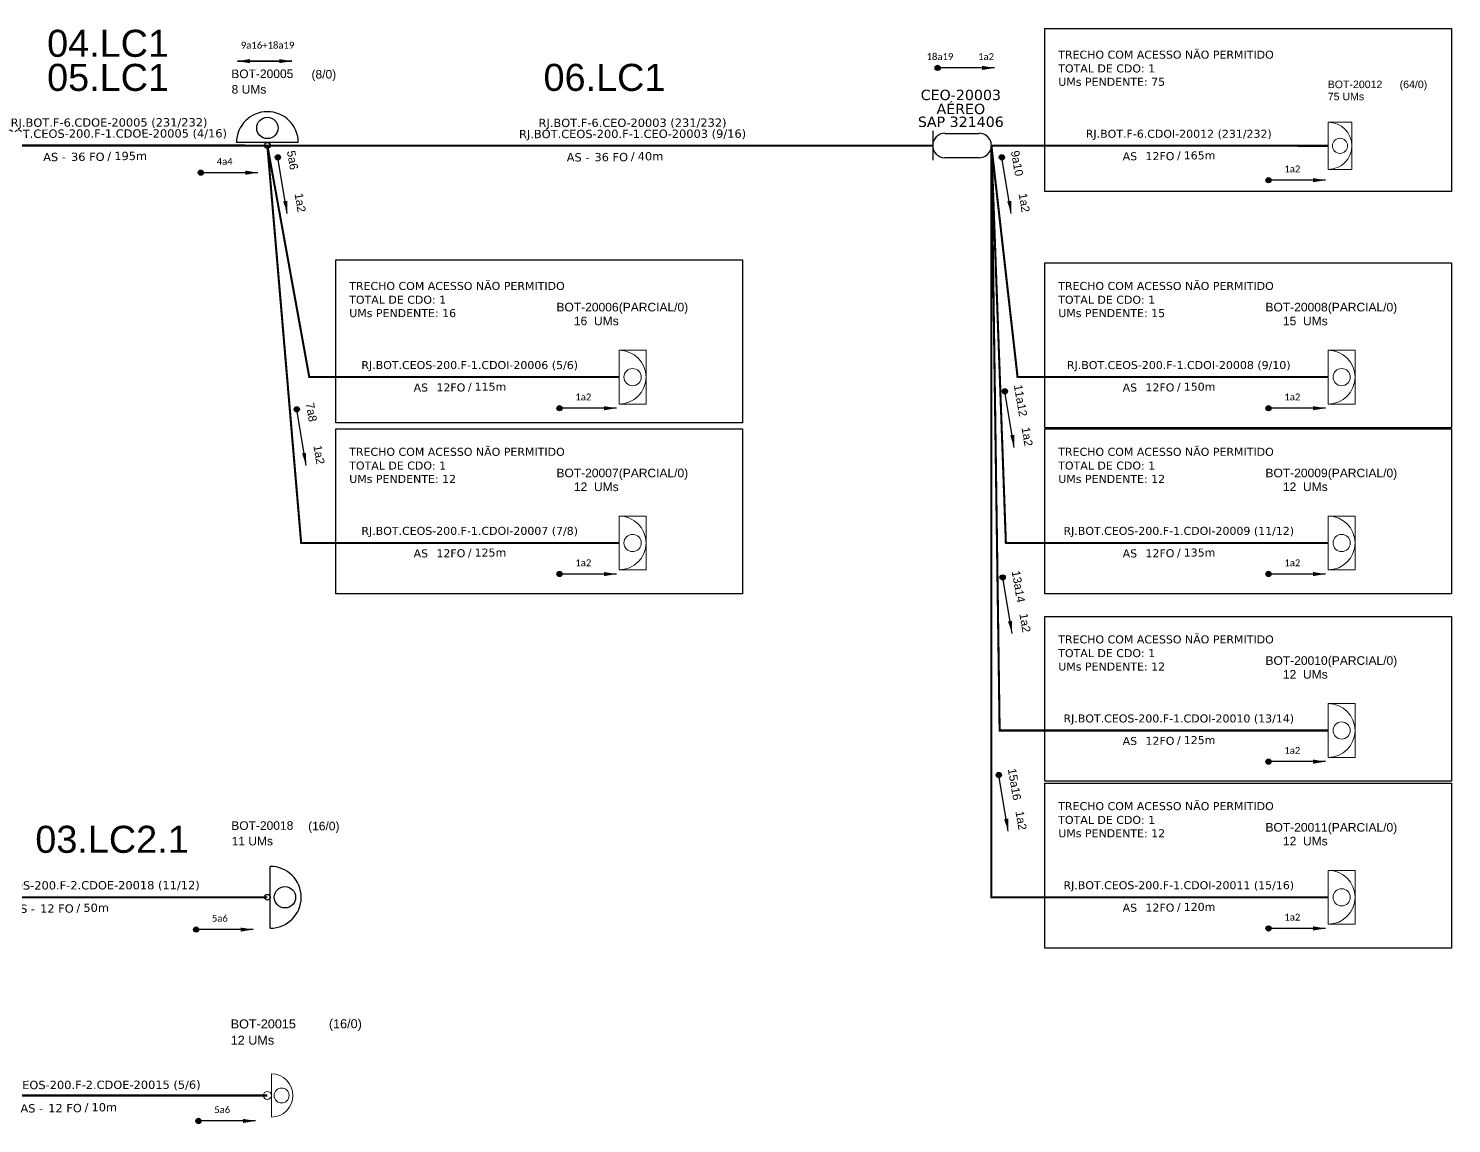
# Model space of a CAD drawing. Header units: millimetres. Extents: x 253 to 367, y 402 to 463.
# Drawn here: x 289.76 to 323.95, y 401.54 to 427.86 of the extents above; entities that cross this region are included whole.
import ezdxf
from ezdxf.enums import TextEntityAlignment as Align

# ---------------------------------------------------------------- set-up
doc = ezdxf.new("R2010")
doc.units = ezdxf.units.MM
doc.header["$LTSCALE"] = 0.03
for name, color, linetype, lineweight in [("20.0-LEGENDA DOS CDO'S", 1, 'Continuous', 0), ('20.1-CDO_INTERIOR', 1, 'Continuous', 0), ('20.2-CDO_POSTE', 1, 'Continuous', 5), ('40.1-ETIQUETAS', 1, 'Continuous', 20)]:
    doc.layers.add(name, color=color, linetype=linetype, lineweight=lineweight)
for name, color, linetype in [('20.4-CEOS', 1, 'Continuous'), ('20.5-CEO', 1, 'Continuous'), ('CAP a instalar', 1, 'FENCELINE1'), ('label_cabos', 7, 'Continuous'), ('Seta indicação do cabo', 7, 'Continuous'), ('texto', 255, 'Continuous')]:
    doc.layers.add(name, color=color, linetype=linetype)
doc.styles.add('ARIAL', font='arial.ttf')
doc.styles.add('siredit', font='verdana.ttf')
doc.styles.get("Standard").update_dxf_attribs({"font": 'arial.ttf'})
doc.linetypes.add('FENCELINE1', pattern='A,0.25,-0.1,[133,ltypeshp.shx,S=0.1,R=0,X=-0.1,Y=0],-0.1,1', length=1.45)
doc.dimstyles.new('CC', dxfattribs={"dimtxt": 1, "dimasz": 2, "dimexe": 0.18, "dimexo": 0.0625, "dimgap": 0.09, "dimtad": 0, "dimdec": 0, "dimrnd": 1, "dimzin": 0, "dimdsep": 46, "dimtxsty": 'siredit', "dimblk": 'NONE', "dimcen": 0, "dimse1": 1, "dimse2": 1, "dimsd1": 1, "dimsd2": 1, "dimclrt": 7, "dimadec": 0, "dimazin": 0, "dimtfac": 1, "dimtdec": 0, "dimtofl": 0, "dimtmove": 0, "dimatfit": 3, "dimfxl": 0, "dimtolj": 1, "dimtzin": 0, "dimarcsym": 0})

# ---------------------------------------------------------------- blocks, each defined once
blk = doc.blocks.new('ETIQUETA_RS5F')
at = {"layer": '40.1-ETIQUETAS', "color": 0, "style": 'siredit'}
blk.add_text('/', height=1.5, dxfattribs=at).set_placement((1.55, -1.95), align=Align.MIDDLE_RIGHT)
for tag, p in [('ETIQUETA_R_SECUNDARIA', (1.18, 2.1)), ('ETIQUETA_R_PRIMARIA', (1.18, 4.1)), ('F_ATIVAS/F_MORTAS', (1.11, -4.24))]:
    blk.add_attdef(tag, text='', height=1.5, dxfattribs=at).set_placement(p, align=Align.MIDDLE_CENTER)
for tag, p in [('TIPO_CABO', (-6.62, -2.12)), ('CAP_CABO', (0.37, -2.09))]:
    blk.add_attdef(tag, text='', height=1.5, dxfattribs=at).set_placement(p, align=Align.MIDDLE_RIGHT)
blk.add_attdef('METROS', text='', height=1.5, dxfattribs=at).set_placement((2.11, -1.95), align=Align.MIDDLE_LEFT)
for tag, p in [('FUSÃO_1', (0.82, -8.39)), ('FUSÃO_2', (0.82, -10.6)), ('FUSÃO_3', (0.82, -12.93)), ('FUSÃO_4', (0.82, -15.14)), ('FUSÃO_5', (0.82, -17.16))]:
    blk.add_attdef(tag, text='', height=1.5, dxfattribs=at).set_placement(p, align=Align.CENTER)
blk = doc.blocks.new('_None')
blk = doc.blocks.new('CEO_CT_DRT')
at = {"layer": '20.5-CEO', "color": 0}
for p, q in [((-1.56, 1.26), (1.8, 1.26)), ((1.8, -1.13), (-1.56, -1.13))]:
    blk.add_line(p, q, dxfattribs=at)
blk.add_lwpolyline([(-2.75, 1.51), (-2.75, -1.38)], dxfattribs=at)
for centre, start, end in [((-1.56, 0.07), 90, 270), ((1.8, 0.07), 270, 90)]:
    blk.add_arc(centre, 1.2, start, end, dxfattribs=at)
at = {"layer": '20.5-CEO', "color": 7, "style": 'siredit'}
for tag, p in [('CEO_Nº', (0.12, 5.61)), ('LOCAL', (0.12, 4.23)), ('SAP', (0.12, 2.97)), ('FIBRAS_RESERVA', (0.12, -1.94))]:
    blk.add_attdef(tag, text='', height=1.01, dxfattribs=at).set_placement(p, align=Align.TOP_CENTER)
blk = doc.blocks.new('CDOE-TEXTO PADRÃO')
at = {"layer": "20.0-LEGENDA DOS CDO'S", "color": 0, "style": 'ARIAL'}
for tag, p in [('CDO_N', (0.49, 7.39)), ('CORDOALHA', (0.5, 4.33)), ('SAP', (0.51, 1.67)), ('SPLITER_1', (0.59, -0.91)), ('SPLITER_2', (0.6, -3.55)), ('(XX-XX_F)S', (0.54, -8.29)), ('(XX-XX_L)S', (0.55, -10.83)), ('UMS', (0.55, -13.15))]:
    blk.add_attdef(tag, p, '', height=1.7, rotation=0.118, dxfattribs=at)
blk.add_attdef('FIBRAS_UTILIZADAS', text='', height=1.7, rotation=0.118, dxfattribs=at).set_placement((19.77, 7.43), align=Align.CENTER)
blk = doc.blocks.new('CDOE POSTE_')
at = {"color": 1}
blk.add_line((12.92, -5.49), (-2.38, -5.49), dxfattribs=at)
for centre, radius in [((5.27, -1.86), 2.64), ((5.27, -6.2), 0.708)]:
    blk.add_circle(centre, radius, dxfattribs=at)
blk.add_arc((5.27, -5.49), 7.65, 0, 180, dxfattribs=at)
blk = doc.blocks.new('CDOI_INT')
at = {"layer": '20.1-CDO_INTERIOR', "color": 0, "lineweight": 18}
blk.add_lwpolyline([(4.25, -4.25), (4.25, 4.25), (0, 4.25), (0, -4.25)], close=True, dxfattribs=at)
blk.add_circle((2.12, 0), 1.36, dxfattribs=at)
blk.add_arc((0, 0), 4.25, 270, 90, dxfattribs=at)
at = {"layer": "20.0-LEGENDA DOS CDO'S", "color": 0, "style": 'ARIAL'}
for tag, p in [('CDO_N', (-0.08, 10.38)), ('SPLITER_1', (21.18, 10.38)), ('SURVEY', (-0.08, 8.2)), ('SPLITER_2', (21.19, 8.68)), ('SAP', (-0.08, 6.23)), ('1:XX', (5.94, -2.22)), ('UMS', (5.94, -4.24))]:
    blk.add_attdef(tag, p, '', height=1.36, dxfattribs=at)
blk.add_attdef('FIBRAS_UTILIZADAS', text='', height=1.36, dxfattribs=at).set_placement((15.34, 10.38), align=Align.CENTER)
blk = doc.blocks.new('CDOE_CT_POST_DESENHO')
at = {"color": 0}
blk.add_line((2.14, 0.39), (-2.11, 0.39), dxfattribs=at)
for centre, radius in [((0.01, 1.4), 0.733), ((0.01, 0), 0.393)]:
    blk.add_circle(centre, radius, dxfattribs=at)
blk.add_arc((0.01, 0.39), 2.12, 0, 180, dxfattribs=at)
blk = doc.blocks.new('CDOE_CT_POSTE')
at = {"layer": "20.0-LEGENDA DOS CDO'S", "color": 0, "style": 'ARIAL'}
for tag, p in [('CDO_N', (0.12, 5.25)), ('CORDOALHA', (0.12, 4.02)), ('SAP', (0.12, 2.96)), ('1:XX', (0.14, 1.23)), ('UMS', (0.14, 0.22))]:
    blk.add_attdef(tag, p, '', height=0.68, rotation=0.118, dxfattribs=at)
blk.add_attdef('FIBRAS_UTILIZADAS', text='', height=0.68, rotation=0.118, dxfattribs=at).set_placement((7.83, 5.26), align=Align.CENTER)
blk = doc.blocks.new('SETA 2')
at = {"layer": 'Seta indicação do cabo'}
h = blk.add_hatch(color=256, dxfattribs=at)
h.dxf.hatch_style = 1
h.paths.add_polyline_path([(348.974, 271.648, 1), (348.848, 271.648, 1)])
blk.add_circle((348.911, 271.648), 0.0626, dxfattribs=at)
blk.add_leader([(350.279, 271.648), (348.974, 271.648)], dimstyle='CC', override={"dimasz": 0.3}, dxfattribs=at)

msp = doc.modelspace()

# ---------------------------------------------------------------- linework, layer by layer
at = {"color": 3}
for points in [[(314.182, 427.861), (323.95, 427.861), (323.95, 423.945), (314.182, 423.945)], [(297.148, 422.302), (306.917, 422.302), (306.917, 418.386), (297.148, 418.386)], [(314.182, 422.224), (323.95, 422.224), (323.95, 418.262), (314.182, 418.262)], [(297.148, 418.238), (306.917, 418.238), (306.917, 414.276), (297.148, 414.276)], [(314.182, 418.238), (323.95, 418.238), (323.95, 414.276), (314.182, 414.276)], [(314.182, 413.73), (323.95, 413.73), (323.95, 409.768), (314.182, 409.768)], [(314.182, 409.723), (323.95, 409.723), (323.95, 405.761), (314.182, 405.761)]]:
    msp.add_lwpolyline(points, close=True, dxfattribs=at)
at = {"layer": 'CAP a instalar', "ltscale": 30}
msp.add_lwpolyline([(286.601, 425.047, 0.05, 0.05, 0), (294.361, 425.047, 0.05, 0.05, 0), (303.954, 425.041, 0.05, 0.05, 0)], format="xyseb", dxfattribs=at)
at = {"layer": 'CAP a instalar', "color": 8, "ltscale": 30, "const_width": 0.05}
for points in [[(303.954, 419.481), (296.51, 419.481), (295.503, 425.047)], [(303.954, 415.495), (296.315, 415.495), (295.503, 425.047)], [(320.987, 419.481), (313.525, 419.481), (312.896, 425.046)], [(320.987, 415.495), (313.244, 415.495), (312.896, 425.046)], [(320.987, 410.988), (313.094, 410.988), (312.896, 425.046)], [(320.987, 406.98), (312.896, 406.98), (312.896, 425.046)], [(295.503, 402.216), (270.056, 402.216), (269.378, 406.998)]]:
    msp.add_lwpolyline(points, dxfattribs=at)
at = {"layer": 'CAP a instalar', "ltscale": 30, "const_width": 0.05}
for points in [[(311.487, 425.046), (303.954, 425.041)], [(320.987, 425.04), (312.896, 425.046)], [(269.377, 406.98), (295.503, 406.98)]]:
    msp.add_lwpolyline(points, dxfattribs=at)

# ---------------------------------------------------------------- block references
for p in [(-37.307, 155.264), (-55.004, 152.746), (-29.356, 152.566), (-46.389, 147.086), (-29.356, 147.086), (-46.389, 143.1), (-29.356, 143.1), (-29.356, 138.592), (-55.119, 134.556), (-29.356, 134.584), (-55.063, 129.957)]:
    msp.add_blockref('SETA 2', p)
at = {"rotation": 279.5330343062151}
for p in [(-29.926, 723.867), (-12.534, 723.866), (-12.463, 718.244), (-29.473, 717.81), (-12.514, 713.771), (-12.608, 709.021)]:
    msp.add_blockref('SETA 2', p, dxfattribs=at)
at = {"layer": "20.0-LEGENDA DOS CDO'S", "color": 8}
ref = msp.add_blockref('CDOE_CT_POSTE', (294.583, 402.151), dxfattribs=dict(at, xscale=0.319221215452645, yscale=0.319221215452645, zscale=0.319221215452645))
ref.add_attrib('CDO_N', 'BOT-20015', (294.621, 403.827), dxfattribs={"color": 0, "height": 0.2171, "rotation": 0.118, "style": 'ARIAL'})
ref.add_attrib('CORDOALHA', '12 UMs', (294.622, 403.436), dxfattribs={"color": 0, "height": 0.2171, "rotation": 0.118, "style": 'ARIAL'})
ref.add_attrib('FIBRAS_UTILIZADAS', '       (16/0)', dxfattribs={"color": 0, "height": 0.21705, "rotation": 0.118, "style": 'ARIAL'}).set_placement((297.082, 403.832), align=Align.CENTER)
at = {"layer": "20.0-LEGENDA DOS CDO'S", "color": 8, "xscale": 0.245, "yscale": 0.245, "zscale": 0.245, "rotation": 270}
msp.add_blockref('CDOE_CT_POST_DESENHO', (295.503, 402.219), dxfattribs=at)
at = {"layer": '20.1-CDO_INTERIOR', "color": 8, "ltscale": 11}
ref = msp.add_blockref('CDOI_INT', (303.954, 419.481), dxfattribs=dict(at, xscale=0.1520687536512299, yscale=0.1520687536512299, zscale=0.1520687536512299))
ref.add_attrib('CDO_N', 'BOT-20006', dxfattribs={"layer": "20.0-LEGENDA DOS CDO'S", "color": 8, "height": 0.2069, "style": 'ARIAL'}).set_placement((303.941, 421.06), align=Align.RIGHT)
ref.add_attrib('FIBRAS_UTILIZADAS', '    (PARCIAL/0)', dxfattribs={"layer": "20.0-LEGENDA DOS CDO'S", "color": 8, "height": 0.20644, "style": 'ARIAL'}).set_placement((304.618, 421.06), align=Align.CENTER)
ref.add_attrib('SURVEY', '16  UMs', dxfattribs={"layer": "20.0-LEGENDA DOS CDO'S", "color": 8, "height": 0.2069, "style": 'ARIAL'}).set_placement((303.942, 420.728), align=Align.RIGHT)
ref = msp.add_blockref('CDOI_INT', (320.987, 419.481), dxfattribs=dict(at, xscale=0.1520687536512299, yscale=0.1520687536512299, zscale=0.1520687536512299))
ref.add_attrib('CDO_N', 'BOT-20008', dxfattribs={"layer": "20.0-LEGENDA DOS CDO'S", "color": 8, "height": 0.2069, "style": 'ARIAL'}).set_placement((320.974, 421.06), align=Align.RIGHT)
ref.add_attrib('FIBRAS_UTILIZADAS', '    (PARCIAL/0)', dxfattribs={"layer": "20.0-LEGENDA DOS CDO'S", "color": 8, "height": 0.20644, "style": 'ARIAL'}).set_placement((321.651, 421.06), align=Align.CENTER)
ref.add_attrib('SURVEY', '15  UMs', dxfattribs={"layer": "20.0-LEGENDA DOS CDO'S", "color": 8, "height": 0.2069, "style": 'ARIAL'}).set_placement((320.975, 420.728), align=Align.RIGHT)
ref = msp.add_blockref('CDOI_INT', (303.954, 415.495), dxfattribs=dict(at, xscale=0.1520687536512299, yscale=0.1520687536512299, zscale=0.1520687536512299))
ref.add_attrib('CDO_N', 'BOT-20007', dxfattribs={"layer": "20.0-LEGENDA DOS CDO'S", "color": 8, "height": 0.2069, "style": 'ARIAL'}).set_placement((303.941, 417.074), align=Align.RIGHT)
ref.add_attrib('FIBRAS_UTILIZADAS', '    (PARCIAL/0)', dxfattribs={"layer": "20.0-LEGENDA DOS CDO'S", "color": 8, "height": 0.20644, "style": 'ARIAL'}).set_placement((304.618, 417.074), align=Align.CENTER)
ref.add_attrib('SURVEY', '12  UMs', dxfattribs={"layer": "20.0-LEGENDA DOS CDO'S", "color": 8, "height": 0.2069, "style": 'ARIAL'}).set_placement((303.942, 416.742), align=Align.RIGHT)
ref = msp.add_blockref('CDOI_INT', (320.987, 415.495), dxfattribs=dict(at, xscale=0.1520687536512299, yscale=0.1520687536512299, zscale=0.1520687536512299))
ref.add_attrib('CDO_N', 'BOT-20009', dxfattribs={"layer": "20.0-LEGENDA DOS CDO'S", "color": 8, "height": 0.2069, "style": 'ARIAL'}).set_placement((320.974, 417.074), align=Align.RIGHT)
ref.add_attrib('FIBRAS_UTILIZADAS', '    (PARCIAL/0)', dxfattribs={"layer": "20.0-LEGENDA DOS CDO'S", "color": 8, "height": 0.20644, "style": 'ARIAL'}).set_placement((321.651, 417.074), align=Align.CENTER)
ref.add_attrib('SURVEY', '12  UMs', dxfattribs={"layer": "20.0-LEGENDA DOS CDO'S", "color": 8, "height": 0.2069, "style": 'ARIAL'}).set_placement((320.975, 416.742), align=Align.RIGHT)
ref = msp.add_blockref('CDOI_INT', (320.987, 410.988), dxfattribs=dict(at, xscale=0.1520687536512299, yscale=0.1520687536512299, zscale=0.1520687536512299))
ref.add_attrib('CDO_N', 'BOT-20010', dxfattribs={"layer": "20.0-LEGENDA DOS CDO'S", "color": 8, "height": 0.2069, "style": 'ARIAL'}).set_placement((320.974, 412.566), align=Align.RIGHT)
ref.add_attrib('FIBRAS_UTILIZADAS', '    (PARCIAL/0)', dxfattribs={"layer": "20.0-LEGENDA DOS CDO'S", "color": 8, "height": 0.20644, "style": 'ARIAL'}).set_placement((321.651, 412.566), align=Align.CENTER)
ref.add_attrib('SURVEY', '12  UMs', dxfattribs={"layer": "20.0-LEGENDA DOS CDO'S", "color": 8, "height": 0.2069, "style": 'ARIAL'}).set_placement((320.975, 412.235), align=Align.RIGHT)
ref = msp.add_blockref('CDOI_INT', (320.987, 406.98), dxfattribs=dict(at, xscale=0.1520687536512299, yscale=0.1520687536512299, zscale=0.1520687536512299))
ref.add_attrib('CDO_N', 'BOT-20011', dxfattribs={"layer": "20.0-LEGENDA DOS CDO'S", "color": 8, "height": 0.2069, "style": 'ARIAL'}).set_placement((320.974, 408.558), align=Align.RIGHT)
ref.add_attrib('FIBRAS_UTILIZADAS', '    (PARCIAL/0)', dxfattribs={"layer": "20.0-LEGENDA DOS CDO'S", "color": 8, "height": 0.20644, "style": 'ARIAL'}).set_placement((321.651, 408.558), align=Align.CENTER)
ref.add_attrib('SURVEY', '12  UMs', dxfattribs={"layer": "20.0-LEGENDA DOS CDO'S", "color": 8, "height": 0.2069, "style": 'ARIAL'}).set_placement((320.975, 408.227), align=Align.RIGHT)
at = {"layer": '20.2-CDO_POSTE'}
ref = msp.add_blockref('CDOE-TEXTO PADRÃO', (295.523, 425.282), dxfattribs=dict(at, xscale=0.1215000003576279, yscale=0.1215000003576279, zscale=0.1215))
ref.add_attrib('CDO_N', 'BOT-20005', (294.636, 426.666), dxfattribs={"layer": "20.0-LEGENDA DOS CDO'S", "color": 0, "height": 0.2065, "rotation": 0.118, "style": 'ARIAL'})
ref.add_attrib('CORDOALHA', '8 UMs', (294.644, 426.293), dxfattribs={"layer": "20.0-LEGENDA DOS CDO'S", "color": 0, "height": 0.2065, "rotation": 0.118, "style": 'ARIAL'})
ref.add_attrib('FIBRAS_UTILIZADAS', '       (8/0)', dxfattribs={"layer": "20.0-LEGENDA DOS CDO'S", "color": 0, "height": 0.20653, "rotation": 0.118, "style": 'ARIAL'}).set_placement((296.579, 426.656), align=Align.CENTER)
ref = msp.add_blockref('CDOE-TEXTO PADRÃO', (295.523, 407.215), dxfattribs=dict(at, xscale=0.1215000003576279, yscale=0.1215000003576279, zscale=0.1215))
ref.add_attrib('CDO_N', 'BOT-20018', (294.636, 408.599), dxfattribs={"layer": "20.0-LEGENDA DOS CDO'S", "color": 0, "height": 0.2065, "rotation": 0.118, "style": 'ARIAL'})
ref.add_attrib('CORDOALHA', '11 UMs', (294.644, 408.226), dxfattribs={"layer": "20.0-LEGENDA DOS CDO'S", "color": 0, "height": 0.2065, "rotation": 0.118, "style": 'ARIAL'})
ref.add_attrib('FIBRAS_UTILIZADAS', '       (16/0)', dxfattribs={"layer": "20.0-LEGENDA DOS CDO'S", "color": 0, "height": 0.20653, "rotation": 0.118, "style": 'ARIAL'}).set_placement((296.579, 408.589), align=Align.CENTER)
at = {"layer": '20.4-CEOS'}
ref = msp.add_blockref('CEO_CT_DRT', (312.162, 425.03), dxfattribs=dict(at, xscale=0.2449999999999997, yscale=0.2449999999999997, zscale=0.2449999999999997, rotation=359.9999964697354))
ref.add_attrib('CEO_Nº', 'CEO-20003', dxfattribs={"layer": '20.5-CEO', "color": 7, "height": 0.2484, "rotation": 360, "style": 'siredit'}).set_placement((312.162, 426.388), align=Align.TOP_CENTER)
ref.add_attrib('LOCAL', 'AÉREO', dxfattribs={"layer": '20.5-CEO', "color": 7, "height": 0.2484, "rotation": 360, "style": 'siredit'}).set_placement((312.162, 426.051), align=Align.TOP_CENTER)
ref.add_attrib('SAP', 'SAP 321406', dxfattribs={"layer": '20.5-CEO', "color": 7, "height": 0.2484, "rotation": 360, "style": 'siredit'}).set_placement((312.162, 425.742), align=Align.TOP_CENTER)
at = {"layer": '40.1-ETIQUETAS'}
ref = msp.add_blockref('ETIQUETA_RS5F', (291.543, 425.055), dxfattribs=dict(at, xscale=0.1329574641624007, yscale=0.1329574641624007, zscale=0.1329574641624007, rotation=0.1179917413874845))
ref.add_attrib('ETIQUETA_R_PRIMARIA', 'RJ.BOT.F-6.CDOE-20005 (231/232)', dxfattribs={"color": 0, "height": 0.19944, "rotation": 0.118, "style": 'siredit'}).set_placement((291.7, 425.601), align=Align.MIDDLE_CENTER)
ref.add_attrib('ETIQUETA_R_SECUNDARIA', 'RJ.BOT.CEOS-200.F-1.CDOE-20005 (4/16)', dxfattribs={"color": 0, "height": 0.19944, "rotation": 0.118, "style": 'siredit'}).set_placement((291.7, 425.335), align=Align.MIDDLE_CENTER)
ref.add_attrib('TIPO_CABO', 'AS -', dxfattribs={"color": 0, "height": 0.1994, "rotation": 0.118, "style": 'siredit'}).set_placement((290.664, 424.772), align=Align.MIDDLE_RIGHT)
ref.add_attrib('CAP_CABO', '36 FO', dxfattribs={"color": 0, "height": 0.1994, "rotation": 0.118, "style": 'siredit'}).set_placement((291.593, 424.777), align=Align.MIDDLE_RIGHT)
ref.add_attrib('METROS', '195m', dxfattribs={"color": 0, "height": 0.1994, "rotation": 0.118, "style": 'siredit'}).set_placement((291.825, 424.796), align=Align.MIDDLE_LEFT)
ref = msp.add_blockref('ETIQUETA_RS5F', (304.119, 425.048), dxfattribs=dict(at, xscale=0.1329574641624007, yscale=0.1329574641624007, zscale=0.1329574641624007, rotation=0.1179917413874841))
ref.add_attrib('ETIQUETA_R_PRIMARIA', 'RJ.BOT.F-6.CEO-20003 (231/232)', dxfattribs={"color": 0, "height": 0.19944, "rotation": 0.118, "style": 'siredit'}).set_placement((304.275, 425.594), align=Align.MIDDLE_CENTER)
ref.add_attrib('ETIQUETA_R_SECUNDARIA', 'RJ.BOT.CEOS-200.F-1.CEO-20003 (9/16)', dxfattribs={"color": 0, "height": 0.19944, "rotation": 0.118, "style": 'siredit'}).set_placement((304.276, 425.328), align=Align.MIDDLE_CENTER)
ref.add_attrib('TIPO_CABO', 'AS -', dxfattribs={"color": 0, "height": 0.1994, "rotation": 0.118, "style": 'siredit'}).set_placement((303.24, 424.765), align=Align.MIDDLE_RIGHT)
ref.add_attrib('CAP_CABO', '36 FO', dxfattribs={"color": 0, "height": 0.1994, "rotation": 0.118, "style": 'siredit'}).set_placement((304.168, 424.77), align=Align.MIDDLE_RIGHT)
ref.add_attrib('METROS', '40m', dxfattribs={"color": 0, "height": 0.1994, "rotation": 0.118, "style": 'siredit'}).set_placement((304.4, 424.789), align=Align.MIDDLE_LEFT)
ref = msp.add_blockref('ETIQUETA_RS5F', (290.801, 406.988), dxfattribs=dict(at, xscale=0.1329574641624007, yscale=0.1329574641624007, zscale=0.1329574641624007, rotation=0.1179917413874846))
ref.add_attrib('ETIQUETA_R_SECUNDARIA', 'RJ.BOT.CEOS-200.F-2.CDOE-20018 (11/12)', dxfattribs={"color": 0, "height": 0.19944, "rotation": 0.118, "style": 'siredit'}).set_placement((290.958, 407.268), align=Align.MIDDLE_CENTER)
ref.add_attrib('TIPO_CABO', 'AS -', dxfattribs={"color": 0, "height": 0.1994, "rotation": 0.118, "style": 'siredit'}).set_placement((289.922, 406.705), align=Align.MIDDLE_RIGHT)
ref.add_attrib('CAP_CABO', '12 FO', dxfattribs={"color": 0, "height": 0.1994, "rotation": 0.118, "style": 'siredit'}).set_placement((290.851, 406.71), align=Align.MIDDLE_RIGHT)
ref.add_attrib('METROS', '50m', dxfattribs={"color": 0, "height": 0.1994, "rotation": 0.118, "style": 'siredit'}).set_placement((291.083, 406.729), align=Align.MIDDLE_LEFT)
at = {"layer": 'CAP a instalar', "linetype": 'FENCELINE1', "ltscale": 7}
ref = msp.add_blockref('CDOI_INT', (320.987, 425.04), dxfattribs=dict(at, xscale=0.133529617857242, yscale=0.133529617857242, zscale=0.133529617857242))
ref.add_attrib('CDO_N', 'BOT-20012', (320.976, 426.426), dxfattribs={"layer": "20.0-LEGENDA DOS CDO'S", "color": 0, "height": 0.1816, "style": 'ARIAL'})
ref.add_attrib('FIBRAS_UTILIZADAS', '(64/0)', dxfattribs={"layer": "20.0-LEGENDA DOS CDO'S", "color": 0, "height": 0.1816, "style": 'ARIAL'}).set_placement((323.035, 426.426), align=Align.CENTER)
ref.add_attrib('SURVEY', '75 UMs', (320.977, 426.135), dxfattribs={"layer": "20.0-LEGENDA DOS CDO'S", "color": 0, "height": 0.1816, "style": 'ARIAL'})
at = {"layer": 'CAP a instalar', "ltscale": 30}
ref = msp.add_blockref('ETIQUETA_RS5F', (317.245, 425.06), dxfattribs=dict(at, xscale=0.1281445296020255, yscale=0.1281445296020255, zscale=0.1281445296020255))
ref.add_attrib('ETIQUETA_R_SECUNDARIA', 'RJ.BOT.F-6.CDOI-20012 (231/232)', dxfattribs={"layer": '40.1-ETIQUETAS', "color": 0, "height": 0.19222, "style": 'siredit'}).set_placement((317.397, 425.33), align=Align.MIDDLE_CENTER)
ref.add_attrib('TIPO_CABO', 'AS', dxfattribs={"layer": '40.1-ETIQUETAS', "color": 0, "height": 0.1922, "style": 'siredit'}).set_placement((316.397, 424.789), align=Align.MIDDLE_RIGHT)
ref.add_attrib('CAP_CABO', '12FO', dxfattribs={"layer": '40.1-ETIQUETAS', "color": 0, "height": 0.1922, "style": 'siredit'}).set_placement((317.292, 424.792), align=Align.MIDDLE_RIGHT)
ref.add_attrib('METROS', '165m', dxfattribs={"layer": '40.1-ETIQUETAS', "color": 0, "height": 0.1922, "style": 'siredit'}).set_placement((317.516, 424.81), align=Align.MIDDLE_LEFT)
at = {"layer": 'CAP a instalar', "color": 9, "linetype": 'FENCELINE1', "ltscale": 7}
ref = msp.add_blockref('ETIQUETA_RS5F', (300.212, 419.502), dxfattribs=dict(at, xscale=0.1281445296020255, yscale=0.1281445296020255, zscale=0.1281445296020255))
ref.add_attrib('ETIQUETA_R_SECUNDARIA', 'RJ.BOT.CEOS-200.F-1.CDOI-20006 (5/6)', dxfattribs={"layer": '40.1-ETIQUETAS', "color": 0, "height": 0.19222, "style": 'siredit'}).set_placement((300.363, 419.771), align=Align.MIDDLE_CENTER)
ref.add_attrib('TIPO_CABO', 'AS', dxfattribs={"layer": '40.1-ETIQUETAS', "color": 0, "height": 0.1922, "style": 'siredit'}).set_placement((299.364, 419.231), align=Align.MIDDLE_RIGHT)
ref.add_attrib('CAP_CABO', '12FO', dxfattribs={"layer": '40.1-ETIQUETAS', "color": 0, "height": 0.1922, "style": 'siredit'}).set_placement((300.259, 419.234), align=Align.MIDDLE_RIGHT)
ref.add_attrib('METROS', '115m', dxfattribs={"layer": '40.1-ETIQUETAS', "color": 0, "height": 0.1922, "style": 'siredit'}).set_placement((300.482, 419.251), align=Align.MIDDLE_LEFT)
ref = msp.add_blockref('ETIQUETA_RS5F', (317.245, 419.502), dxfattribs=dict(at, xscale=0.1281445296020255, yscale=0.1281445296020255, zscale=0.1281445296020255))
ref.add_attrib('ETIQUETA_R_SECUNDARIA', 'RJ.BOT.CEOS-200.F-1.CDOI-20008 (9/10)', dxfattribs={"layer": '40.1-ETIQUETAS', "color": 0, "height": 0.19222, "style": 'siredit'}).set_placement((317.397, 419.771), align=Align.MIDDLE_CENTER)
ref.add_attrib('TIPO_CABO', 'AS', dxfattribs={"layer": '40.1-ETIQUETAS', "color": 0, "height": 0.1922, "style": 'siredit'}).set_placement((316.397, 419.231), align=Align.MIDDLE_RIGHT)
ref.add_attrib('CAP_CABO', '12FO', dxfattribs={"layer": '40.1-ETIQUETAS', "color": 0, "height": 0.1922, "style": 'siredit'}).set_placement((317.292, 419.234), align=Align.MIDDLE_RIGHT)
ref.add_attrib('METROS', '150m', dxfattribs={"layer": '40.1-ETIQUETAS', "color": 0, "height": 0.1922, "style": 'siredit'}).set_placement((317.516, 419.251), align=Align.MIDDLE_LEFT)
ref = msp.add_blockref('ETIQUETA_RS5F', (300.212, 415.516), dxfattribs=dict(at, xscale=0.1281445296020255, yscale=0.1281445296020255, zscale=0.1281445296020255))
ref.add_attrib('ETIQUETA_R_SECUNDARIA', 'RJ.BOT.CEOS-200.F-1.CDOI-20007 (7/8)', dxfattribs={"layer": '40.1-ETIQUETAS', "color": 0, "height": 0.19222, "style": 'siredit'}).set_placement((300.363, 415.786), align=Align.MIDDLE_CENTER)
ref.add_attrib('TIPO_CABO', 'AS', dxfattribs={"layer": '40.1-ETIQUETAS', "color": 0, "height": 0.1922, "style": 'siredit'}).set_placement((299.364, 415.245), align=Align.MIDDLE_RIGHT)
ref.add_attrib('CAP_CABO', '12FO', dxfattribs={"layer": '40.1-ETIQUETAS', "color": 0, "height": 0.1922, "style": 'siredit'}).set_placement((300.259, 415.248), align=Align.MIDDLE_RIGHT)
ref.add_attrib('METROS', '125m', dxfattribs={"layer": '40.1-ETIQUETAS', "color": 0, "height": 0.1922, "style": 'siredit'}).set_placement((300.482, 415.265), align=Align.MIDDLE_LEFT)
ref = msp.add_blockref('ETIQUETA_RS5F', (317.245, 415.516), dxfattribs=dict(at, xscale=0.1281445296020255, yscale=0.1281445296020255, zscale=0.1281445296020255))
ref.add_attrib('ETIQUETA_R_SECUNDARIA', 'RJ.BOT.CEOS-200.F-1.CDOI-20009 (11/12)', dxfattribs={"layer": '40.1-ETIQUETAS', "color": 0, "height": 0.19222, "style": 'siredit'}).set_placement((317.397, 415.786), align=Align.MIDDLE_CENTER)
ref.add_attrib('TIPO_CABO', 'AS', dxfattribs={"layer": '40.1-ETIQUETAS', "color": 0, "height": 0.1922, "style": 'siredit'}).set_placement((316.397, 415.245), align=Align.MIDDLE_RIGHT)
ref.add_attrib('CAP_CABO', '12FO', dxfattribs={"layer": '40.1-ETIQUETAS', "color": 0, "height": 0.1922, "style": 'siredit'}).set_placement((317.292, 415.248), align=Align.MIDDLE_RIGHT)
ref.add_attrib('METROS', '135m', dxfattribs={"layer": '40.1-ETIQUETAS', "color": 0, "height": 0.1922, "style": 'siredit'}).set_placement((317.516, 415.265), align=Align.MIDDLE_LEFT)
ref = msp.add_blockref('ETIQUETA_RS5F', (317.245, 411.008), dxfattribs=dict(at, xscale=0.1281445296020255, yscale=0.1281445296020255, zscale=0.1281445296020255))
ref.add_attrib('ETIQUETA_R_SECUNDARIA', 'RJ.BOT.CEOS-200.F-1.CDOI-20010 (13/14)', dxfattribs={"layer": '40.1-ETIQUETAS', "color": 0, "height": 0.19222, "style": 'siredit'}).set_placement((317.397, 411.278), align=Align.MIDDLE_CENTER)
ref.add_attrib('TIPO_CABO', 'AS', dxfattribs={"layer": '40.1-ETIQUETAS', "color": 0, "height": 0.1922, "style": 'siredit'}).set_placement((316.397, 410.737), align=Align.MIDDLE_RIGHT)
ref.add_attrib('CAP_CABO', '12FO', dxfattribs={"layer": '40.1-ETIQUETAS', "color": 0, "height": 0.1922, "style": 'siredit'}).set_placement((317.292, 410.74), align=Align.MIDDLE_RIGHT)
ref.add_attrib('METROS', '125m', dxfattribs={"layer": '40.1-ETIQUETAS', "color": 0, "height": 0.1922, "style": 'siredit'}).set_placement((317.516, 410.758), align=Align.MIDDLE_LEFT)
ref = msp.add_blockref('ETIQUETA_RS5F', (317.245, 407), dxfattribs=dict(at, xscale=0.1281445296020255, yscale=0.1281445296020255, zscale=0.1281445296020255))
ref.add_attrib('ETIQUETA_R_SECUNDARIA', 'RJ.BOT.CEOS-200.F-1.CDOI-20011 (15/16)', dxfattribs={"layer": '40.1-ETIQUETAS', "color": 0, "height": 0.19222, "style": 'siredit'}).set_placement((317.397, 407.27), align=Align.MIDDLE_CENTER)
ref.add_attrib('TIPO_CABO', 'AS', dxfattribs={"layer": '40.1-ETIQUETAS', "color": 0, "height": 0.1922, "style": 'siredit'}).set_placement((316.397, 406.729), align=Align.MIDDLE_RIGHT)
ref.add_attrib('CAP_CABO', '12FO', dxfattribs={"layer": '40.1-ETIQUETAS', "color": 0, "height": 0.1922, "style": 'siredit'}).set_placement((317.292, 406.732), align=Align.MIDDLE_RIGHT)
ref.add_attrib('METROS', '120m', dxfattribs={"layer": '40.1-ETIQUETAS', "color": 0, "height": 0.1922, "style": 'siredit'}).set_placement((317.516, 406.75), align=Align.MIDDLE_LEFT)
at = {"layer": 'CAP a instalar', "color": 8, "ltscale": 30}
ref = msp.add_blockref('ETIQUETA_RS5F', (290.997, 402.192), dxfattribs=dict(at, xscale=0.1329574641624007, yscale=0.1329574641624007, zscale=0.1329574641624007, rotation=0.1179917413874846))
ref.add_attrib('ETIQUETA_R_SECUNDARIA', 'RJ.BOT.CEOS-200.F-2.CDOE-20015 (5/6)', dxfattribs={"layer": '40.1-ETIQUETAS', "color": 0, "height": 0.19944, "rotation": 0.118, "style": 'siredit'}).set_placement((291.154, 402.472), align=Align.MIDDLE_CENTER)
ref.add_attrib('TIPO_CABO', 'AS -', dxfattribs={"layer": '40.1-ETIQUETAS', "color": 0, "height": 0.1994, "rotation": 0.118, "style": 'siredit'}).set_placement((290.118, 401.909), align=Align.MIDDLE_RIGHT)
ref.add_attrib('CAP_CABO', '12 FO', dxfattribs={"layer": '40.1-ETIQUETAS', "color": 0, "height": 0.1994, "rotation": 0.118, "style": 'siredit'}).set_placement((291.046, 401.914), align=Align.MIDDLE_RIGHT)
ref.add_attrib('METROS', '10m', dxfattribs={"layer": '40.1-ETIQUETAS', "color": 0, "height": 0.1994, "rotation": 0.118, "style": 'siredit'}).set_placement((291.278, 401.933), align=Align.MIDDLE_LEFT)
at = {"layer": 'label_cabos', "xscale": 0.09719999879598618, "yscale": 0.09719999879598618, "zscale": 0.0972}
msp.add_blockref('CDOE POSTE_', (294.991, 425.65), dxfattribs=at)
at = {"layer": 'label_cabos', "xscale": 0.09719999879598618, "yscale": 0.09719999879598618, "zscale": 0.0972, "rotation": 270}
msp.add_blockref('CDOE POSTE_', (296.106, 407.492), dxfattribs=at)

# ---------------------------------------------------------------- texts
at = {"color": 3, "style": 'siredit'}
for s, p in [('TRECHO COM ACESSO NÃO PERMITIDO', (314.502, 427.135)), ('TOTAL DE CDO: 1', (314.502, 426.804)), ('UMs PENDENTE: 75', (314.502, 426.482)), ('TRECHO COM ACESSO NÃO PERMITIDO', (297.469, 421.576)), ('TRECHO COM ACESSO NÃO PERMITIDO', (314.502, 421.576)), ('TOTAL DE CDO: 1', (297.469, 421.245)), ('TOTAL DE CDO: 1', (314.502, 421.245)), ('UMs PENDENTE: 16', (297.469, 420.923)), ('UMs PENDENTE: 15', (314.502, 420.923)), ('TRECHO COM ACESSO NÃO PERMITIDO', (297.469, 417.59)), ('TRECHO COM ACESSO NÃO PERMITIDO', (314.502, 417.59)), ('TOTAL DE CDO: 1', (297.469, 417.259)), ('TOTAL DE CDO: 1', (314.502, 417.259)), ('UMs PENDENTE: 12', (297.469, 416.938)), ('UMs PENDENTE: 12', (314.502, 416.938)), ('TRECHO COM ACESSO NÃO PERMITIDO', (314.502, 413.082)), ('TOTAL DE CDO: 1', (314.502, 412.751)), ('UMs PENDENTE: 12', (314.502, 412.43)), ('TRECHO COM ACESSO NÃO PERMITIDO', (314.502, 409.075)), ('TOTAL DE CDO: 1', (314.502, 408.744)), ('UMs PENDENTE: 12', (314.502, 408.422))]:
    msp.add_text(s, height=0.19222, dxfattribs=at).set_placement(p)
at = {"char_height": 0.16479, "width": 2.786, "attachment_point": 5}
for s, insert in [('\\C7;\\fCalibri|b0|i0|c0|p34;9a16+18a19', (295.509, 427.458)), ('\\C7;\\fCalibri|b0|i0|c0|p34;18a19', (311.66, 427.183)), ('\\C7;\\fCalibri|b0|i0|c0|p34;1a2', (312.768, 427.183)), ('\\C7;\\fCalibri|b0|i0|c0|p34;4a4', (294.477, 424.665)), ('\\C7;\\fCalibri|b0|i0|c0|p34;1a2', (320.125, 424.484)), ('\\C7;\\fCalibri|b0|i0|c0|p34;1a2', (303.092, 419.004)), ('\\C7;\\fCalibri|b0|i0|c0|p34;1a2', (320.125, 419.004)), ('\\C7;\\fCalibri|b0|i0|c0|p34;1a2', (303.092, 415.018)), ('\\C7;\\fCalibri|b0|i0|c0|p34;1a2', (320.125, 415.018)), ('\\C7;\\fCalibri|b0|i0|c0|p34;1a2', (320.125, 410.51)), ('\\C7;\\fCalibri|b0|i0|c0|p34;5a6', (294.362, 406.474)), ('\\C7;\\fCalibri|b0|i0|c0|p34;1a2', (320.125, 406.503)), ('\\C7;\\fCalibri|b0|i0|c0|p34;5a6', (294.418, 401.875))]:
    msp.add_mtext(s, dxfattribs=dict(at, insert=insert))
at = {"char_height": 0.1994, "width": 0.32288, "attachment_point": 1, "rotation": 279.7479}
for s, insert in [('5a6', (296.168, 424.941)), ('9a10', (313.56, 424.941)), ('1a2', (296.352, 423.919)), ('1a2', (313.744, 423.918)), ('11a12', (313.631, 419.318)), ('7a8', (296.621, 418.885)), ('1a2', (313.815, 418.296)), ('1a2', (296.805, 417.862)), ('13a14', (313.58, 414.846)), ('1a2', (313.764, 413.823)), ('15a16', (313.486, 410.095)), ('1a2', (313.67, 409.073))]:
    msp.add_mtext(s, dxfattribs=dict(at, insert=insert))
at = {"layer": 'texto', "color": 3, "char_height": 0.65, "width": 4.73782, "attachment_point": 5}
for s, insert in [('\\fArial|b0|i0;04.LC1', (291.676, 427.499, 0.25)), ('\\fArial|b0|i0;05.LC1', (291.676, 426.68, 0.25)), ('\\fArial|b0|i0;06.LC1', (303.601, 426.68, 0.25)), ('\\fArial|b0|i0;03.LC2.1', (291.771, 408.369, 0.25))]:
    msp.add_mtext(s, dxfattribs=dict(at, insert=insert))

# ---------------------------------------------------------------- leaders
at = {"layer": 'Seta indicação do cabo'}
for points in [[(296.089, 427.075), (294.783, 427.075)], [(294.783, 427.075), (296.089, 427.075)]]:
    msp.add_leader(points, dimstyle='CC', override={"dimasz": 0.3}, dxfattribs=at)

doc.saveas('drawing.dxf')
